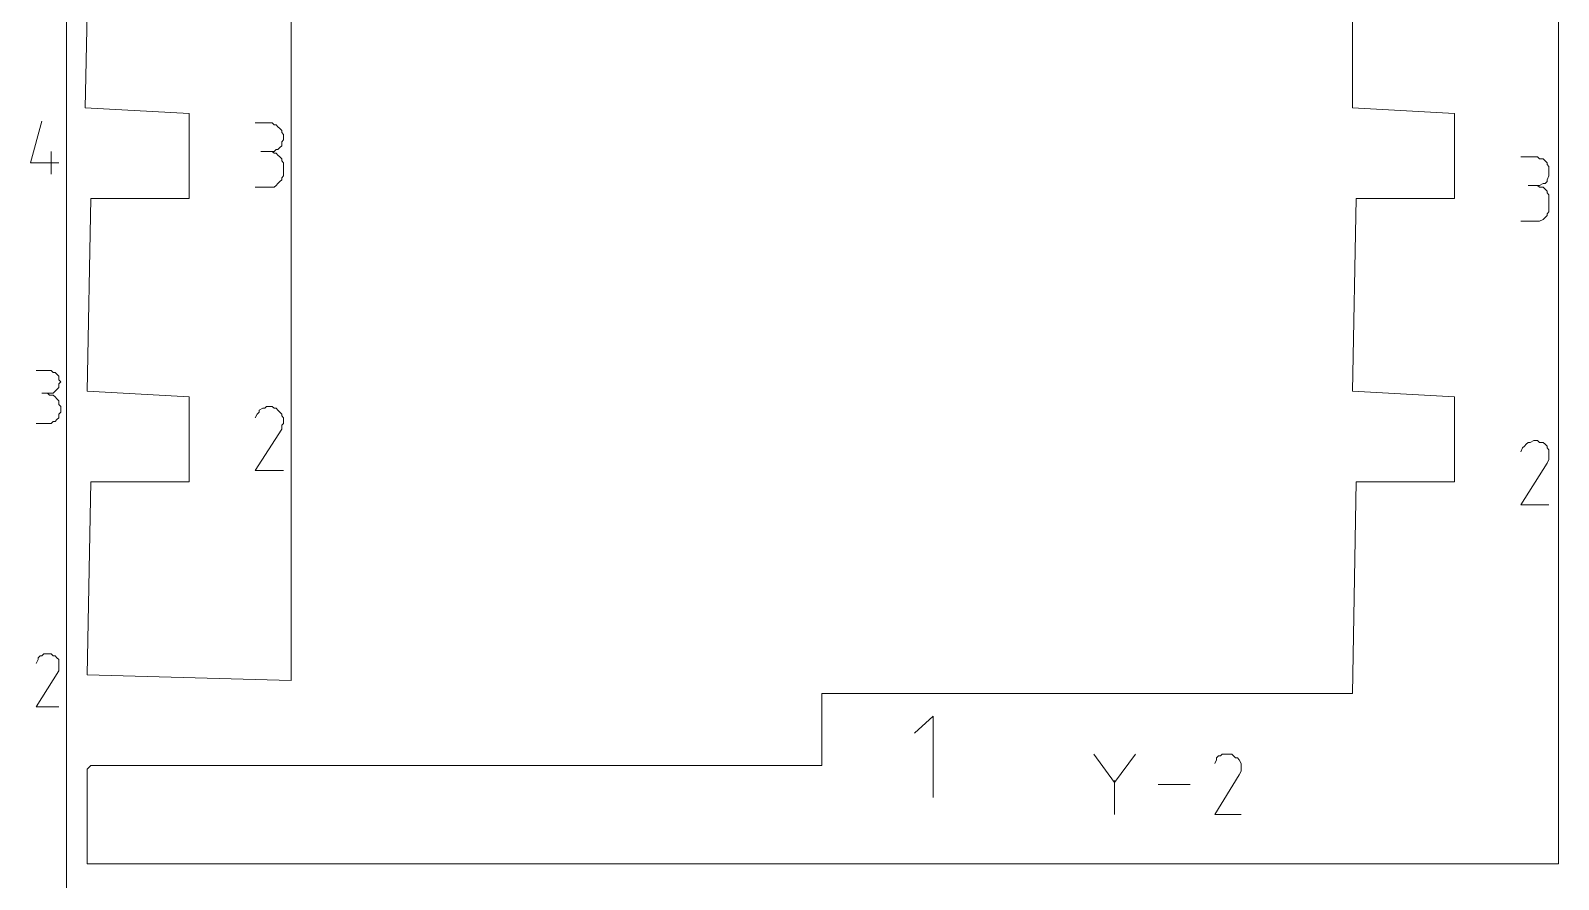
# Model space of a CAD drawing. Header units: centimetres. Extents: x -10.4 to 10.4, y -10.8 to 7.6.
# Drawn here: x 0.216 to 4.793, y -0.493 to 2.049 of the extents above; entities that cross this region are included whole.
import ezdxf
from ezdxf.lldxf.tags import DXFTag

# ---------------------------------------------------------------- set-up
doc = ezdxf.new("R2010")
doc.units = ezdxf.units.CM
doc.header["$MEASUREMENT"] = 0
doc.layers.add('layer 1', color=7, linetype='Continuous')
tags = doc.linetypes.add('New Line108', pattern=[0.2, 0.1, -0.1]).pattern_tags.tags
tags[6:7] = [DXFTag(74, 4), DXFTag(75, 0), DXFTag(340, '0'), DXFTag(46, 1.0), DXFTag(50, 0.0), DXFTag(44, 0.0), DXFTag(45, 0.0)]
tags[4:5] = [DXFTag(74, 4), DXFTag(75, 0), DXFTag(340, '0'), DXFTag(46, 1.0), DXFTag(50, 0.0), DXFTag(44, 0.0), DXFTag(45, 0.0)]
tags = doc.linetypes.add('New Line109', pattern=[0.2, 0.1, -0.1]).pattern_tags.tags
tags[6:7] = [DXFTag(74, 4), DXFTag(75, 0), DXFTag(340, '0'), DXFTag(46, 1.0), DXFTag(50, 0.0), DXFTag(44, 0.0), DXFTag(45, 0.0)]
tags[4:5] = [DXFTag(74, 4), DXFTag(75, 0), DXFTag(340, '0'), DXFTag(46, 1.0), DXFTag(50, 0.0), DXFTag(44, 0.0), DXFTag(45, 0.0)]
tags = doc.linetypes.add('New Line110', pattern=[0.2, 0.1, -0.1]).pattern_tags.tags
tags[6:7] = [DXFTag(74, 4), DXFTag(75, 0), DXFTag(340, '0'), DXFTag(46, 1.0), DXFTag(50, 0.0), DXFTag(44, 0.0), DXFTag(45, 0.0)]
tags[4:5] = [DXFTag(74, 4), DXFTag(75, 0), DXFTag(340, '0'), DXFTag(46, 1.0), DXFTag(50, 0.0), DXFTag(44, 0.0), DXFTag(45, 0.0)]
tags = doc.linetypes.add('New Line111', pattern=[0.2, 0.1, -0.1]).pattern_tags.tags
tags[6:7] = [DXFTag(74, 4), DXFTag(75, 0), DXFTag(340, '0'), DXFTag(46, 1.0), DXFTag(50, 0.0), DXFTag(44, 0.0), DXFTag(45, 0.0)]
tags[4:5] = [DXFTag(74, 4), DXFTag(75, 0), DXFTag(340, '0'), DXFTag(46, 1.0), DXFTag(50, 0.0), DXFTag(44, 0.0), DXFTag(45, 0.0)]
tags = doc.linetypes.add('New Line112', pattern=[0.2, 0.1, -0.1]).pattern_tags.tags
tags[6:7] = [DXFTag(74, 4), DXFTag(75, 0), DXFTag(340, '0'), DXFTag(46, 1.0), DXFTag(50, 0.0), DXFTag(44, 0.0), DXFTag(45, 0.0)]
tags[4:5] = [DXFTag(74, 4), DXFTag(75, 0), DXFTag(340, '0'), DXFTag(46, 1.0), DXFTag(50, 0.0), DXFTag(44, 0.0), DXFTag(45, 0.0)]
tags = doc.linetypes.add('New Line135', pattern=[0.2, 0.1, -0.1]).pattern_tags.tags
tags[6:7] = [DXFTag(74, 4), DXFTag(75, 0), DXFTag(340, '0'), DXFTag(46, 1.0), DXFTag(50, 0.0), DXFTag(44, 0.0), DXFTag(45, 0.0)]
tags[4:5] = [DXFTag(74, 4), DXFTag(75, 0), DXFTag(340, '0'), DXFTag(46, 1.0), DXFTag(50, 0.0), DXFTag(44, 0.0), DXFTag(45, 0.0)]
tags = doc.linetypes.add('New Line136', pattern=[0.2, 0.1, -0.1]).pattern_tags.tags
tags[6:7] = [DXFTag(74, 4), DXFTag(75, 0), DXFTag(340, '0'), DXFTag(46, 1.0), DXFTag(50, 0.0), DXFTag(44, 0.0), DXFTag(45, 0.0)]
tags[4:5] = [DXFTag(74, 4), DXFTag(75, 0), DXFTag(340, '0'), DXFTag(46, 1.0), DXFTag(50, 0.0), DXFTag(44, 0.0), DXFTag(45, 0.0)]
tags = doc.linetypes.add('New Line137', pattern=[0.2, 0.1, -0.1]).pattern_tags.tags
tags[6:7] = [DXFTag(74, 4), DXFTag(75, 0), DXFTag(340, '0'), DXFTag(46, 1.0), DXFTag(50, 0.0), DXFTag(44, 0.0), DXFTag(45, 0.0)]
tags[4:5] = [DXFTag(74, 4), DXFTag(75, 0), DXFTag(340, '0'), DXFTag(46, 1.0), DXFTag(50, 0.0), DXFTag(44, 0.0), DXFTag(45, 0.0)]
tags = doc.linetypes.add('New Line138', pattern=[0.2, 0.1, -0.1]).pattern_tags.tags
tags[6:7] = [DXFTag(74, 4), DXFTag(75, 0), DXFTag(340, '0'), DXFTag(46, 1.0), DXFTag(50, 0.0), DXFTag(44, 0.0), DXFTag(45, 0.0)]
tags[4:5] = [DXFTag(74, 4), DXFTag(75, 0), DXFTag(340, '0'), DXFTag(46, 1.0), DXFTag(50, 0.0), DXFTag(44, 0.0), DXFTag(45, 0.0)]
tags = doc.linetypes.add('New Line139', pattern=[0.2, 0.1, -0.1]).pattern_tags.tags
tags[6:7] = [DXFTag(74, 4), DXFTag(75, 0), DXFTag(340, '0'), DXFTag(46, 1.0), DXFTag(50, 0.0), DXFTag(44, 0.0), DXFTag(45, 0.0)]
tags[4:5] = [DXFTag(74, 4), DXFTag(75, 0), DXFTag(340, '0'), DXFTag(46, 1.0), DXFTag(50, 0.0), DXFTag(44, 0.0), DXFTag(45, 0.0)]
tags = doc.linetypes.add('New Line140', pattern=[0.2, 0.1, -0.1]).pattern_tags.tags
tags[6:7] = [DXFTag(74, 4), DXFTag(75, 0), DXFTag(340, '0'), DXFTag(46, 1.0), DXFTag(50, 0.0), DXFTag(44, 0.0), DXFTag(45, 0.0)]
tags[4:5] = [DXFTag(74, 4), DXFTag(75, 0), DXFTag(340, '0'), DXFTag(46, 1.0), DXFTag(50, 0.0), DXFTag(44, 0.0), DXFTag(45, 0.0)]
tags = doc.linetypes.add('New Line141', pattern=[0.2, 0.1, -0.1]).pattern_tags.tags
tags[6:7] = [DXFTag(74, 4), DXFTag(75, 0), DXFTag(340, '0'), DXFTag(46, 1.0), DXFTag(50, 0.0), DXFTag(44, 0.0), DXFTag(45, 0.0)]
tags[4:5] = [DXFTag(74, 4), DXFTag(75, 0), DXFTag(340, '0'), DXFTag(46, 1.0), DXFTag(50, 0.0), DXFTag(44, 0.0), DXFTag(45, 0.0)]
tags = doc.linetypes.add('New Line142', pattern=[0.2, 0.1, -0.1]).pattern_tags.tags
tags[6:7] = [DXFTag(74, 4), DXFTag(75, 0), DXFTag(340, '0'), DXFTag(46, 1.0), DXFTag(50, 0.0), DXFTag(44, 0.0), DXFTag(45, 0.0)]
tags[4:5] = [DXFTag(74, 4), DXFTag(75, 0), DXFTag(340, '0'), DXFTag(46, 1.0), DXFTag(50, 0.0), DXFTag(44, 0.0), DXFTag(45, 0.0)]
tags = doc.linetypes.add('New Line143', pattern=[0.2, 0.1, -0.1]).pattern_tags.tags
tags[6:7] = [DXFTag(74, 4), DXFTag(75, 0), DXFTag(340, '0'), DXFTag(46, 1.0), DXFTag(50, 0.0), DXFTag(44, 0.0), DXFTag(45, 0.0)]
tags[4:5] = [DXFTag(74, 4), DXFTag(75, 0), DXFTag(340, '0'), DXFTag(46, 1.0), DXFTag(50, 0.0), DXFTag(44, 0.0), DXFTag(45, 0.0)]
tags = doc.linetypes.add('New Line144', pattern=[0.2, 0.1, -0.1]).pattern_tags.tags
tags[6:7] = [DXFTag(74, 4), DXFTag(75, 0), DXFTag(340, '0'), DXFTag(46, 1.0), DXFTag(50, 0.0), DXFTag(44, 0.0), DXFTag(45, 0.0)]
tags[4:5] = [DXFTag(74, 4), DXFTag(75, 0), DXFTag(340, '0'), DXFTag(46, 1.0), DXFTag(50, 0.0), DXFTag(44, 0.0), DXFTag(45, 0.0)]
tags = doc.linetypes.add('New Line145', pattern=[0.2, 0.1, -0.1]).pattern_tags.tags
tags[6:7] = [DXFTag(74, 4), DXFTag(75, 0), DXFTag(340, '0'), DXFTag(46, 1.0), DXFTag(50, 0.0), DXFTag(44, 0.0), DXFTag(45, 0.0)]
tags[4:5] = [DXFTag(74, 4), DXFTag(75, 0), DXFTag(340, '0'), DXFTag(46, 1.0), DXFTag(50, 0.0), DXFTag(44, 0.0), DXFTag(45, 0.0)]
tags = doc.linetypes.add('New Line146', pattern=[0.2, 0.1, -0.1]).pattern_tags.tags
tags[6:7] = [DXFTag(74, 4), DXFTag(75, 0), DXFTag(340, '0'), DXFTag(46, 1.0), DXFTag(50, 0.0), DXFTag(44, 0.0), DXFTag(45, 0.0)]
tags[4:5] = [DXFTag(74, 4), DXFTag(75, 0), DXFTag(340, '0'), DXFTag(46, 1.0), DXFTag(50, 0.0), DXFTag(44, 0.0), DXFTag(45, 0.0)]
tags = doc.linetypes.add('New Line147', pattern=[0.2, 0.1, -0.1]).pattern_tags.tags
tags[6:7] = [DXFTag(74, 4), DXFTag(75, 0), DXFTag(340, '0'), DXFTag(46, 1.0), DXFTag(50, 0.0), DXFTag(44, 0.0), DXFTag(45, 0.0)]
tags[4:5] = [DXFTag(74, 4), DXFTag(75, 0), DXFTag(340, '0'), DXFTag(46, 1.0), DXFTag(50, 0.0), DXFTag(44, 0.0), DXFTag(45, 0.0)]
tags = doc.linetypes.add('New Line180', pattern=[0.2, 0.1, -0.1]).pattern_tags.tags
tags[6:7] = [DXFTag(74, 4), DXFTag(75, 0), DXFTag(340, '0'), DXFTag(46, 1.0), DXFTag(50, 0.0), DXFTag(44, 0.0), DXFTag(45, 0.0)]
tags[4:5] = [DXFTag(74, 4), DXFTag(75, 0), DXFTag(340, '0'), DXFTag(46, 1.0), DXFTag(50, 0.0), DXFTag(44, 0.0), DXFTag(45, 0.0)]
tags = doc.linetypes.add('New Line181', pattern=[0.2, 0.1, -0.1]).pattern_tags.tags
tags[6:7] = [DXFTag(74, 4), DXFTag(75, 0), DXFTag(340, '0'), DXFTag(46, 1.0), DXFTag(50, 0.0), DXFTag(44, 0.0), DXFTag(45, 0.0)]
tags[4:5] = [DXFTag(74, 4), DXFTag(75, 0), DXFTag(340, '0'), DXFTag(46, 1.0), DXFTag(50, 0.0), DXFTag(44, 0.0), DXFTag(45, 0.0)]
tags = doc.linetypes.add('New Line182', pattern=[0.2, 0.1, -0.1]).pattern_tags.tags
tags[6:7] = [DXFTag(74, 4), DXFTag(75, 0), DXFTag(340, '0'), DXFTag(46, 1.0), DXFTag(50, 0.0), DXFTag(44, 0.0), DXFTag(45, 0.0)]
tags[4:5] = [DXFTag(74, 4), DXFTag(75, 0), DXFTag(340, '0'), DXFTag(46, 1.0), DXFTag(50, 0.0), DXFTag(44, 0.0), DXFTag(45, 0.0)]
tags = doc.linetypes.add('New Line183', pattern=[0.2, 0.1, -0.1]).pattern_tags.tags
tags[6:7] = [DXFTag(74, 4), DXFTag(75, 0), DXFTag(340, '0'), DXFTag(46, 1.0), DXFTag(50, 0.0), DXFTag(44, 0.0), DXFTag(45, 0.0)]
tags[4:5] = [DXFTag(74, 4), DXFTag(75, 0), DXFTag(340, '0'), DXFTag(46, 1.0), DXFTag(50, 0.0), DXFTag(44, 0.0), DXFTag(45, 0.0)]
tags = doc.linetypes.add('New Line75', pattern=[0.2, 0.1, -0.1]).pattern_tags.tags
tags[6:7] = [DXFTag(74, 4), DXFTag(75, 0), DXFTag(340, '0'), DXFTag(46, 1.0), DXFTag(50, 0.0), DXFTag(44, 0.0), DXFTag(45, 0.0)]
tags[4:5] = [DXFTag(74, 4), DXFTag(75, 0), DXFTag(340, '0'), DXFTag(46, 1.0), DXFTag(50, 0.0), DXFTag(44, 0.0), DXFTag(45, 0.0)]
tags = doc.linetypes.add('New Line76', pattern=[0.2, 0.1, -0.1]).pattern_tags.tags
tags[6:7] = [DXFTag(74, 4), DXFTag(75, 0), DXFTag(340, '0'), DXFTag(46, 1.0), DXFTag(50, 0.0), DXFTag(44, 0.0), DXFTag(45, 0.0)]
tags[4:5] = [DXFTag(74, 4), DXFTag(75, 0), DXFTag(340, '0'), DXFTag(46, 1.0), DXFTag(50, 0.0), DXFTag(44, 0.0), DXFTag(45, 0.0)]
tags = doc.linetypes.add('New Line77', pattern=[0.2, 0.1, -0.1]).pattern_tags.tags
tags[6:7] = [DXFTag(74, 4), DXFTag(75, 0), DXFTag(340, '0'), DXFTag(46, 1.0), DXFTag(50, 0.0), DXFTag(44, 0.0), DXFTag(45, 0.0)]
tags[4:5] = [DXFTag(74, 4), DXFTag(75, 0), DXFTag(340, '0'), DXFTag(46, 1.0), DXFTag(50, 0.0), DXFTag(44, 0.0), DXFTag(45, 0.0)]
tags = doc.linetypes.add('New Line78', pattern=[0.2, 0.1, -0.1]).pattern_tags.tags
tags[6:7] = [DXFTag(74, 4), DXFTag(75, 0), DXFTag(340, '0'), DXFTag(46, 1.0), DXFTag(50, 0.0), DXFTag(44, 0.0), DXFTag(45, 0.0)]
tags[4:5] = [DXFTag(74, 4), DXFTag(75, 0), DXFTag(340, '0'), DXFTag(46, 1.0), DXFTag(50, 0.0), DXFTag(44, 0.0), DXFTag(45, 0.0)]
tags = doc.linetypes.add('New Line79', pattern=[0.2, 0.1, -0.1]).pattern_tags.tags
tags[6:7] = [DXFTag(74, 4), DXFTag(75, 0), DXFTag(340, '0'), DXFTag(46, 1.0), DXFTag(50, 0.0), DXFTag(44, 0.0), DXFTag(45, 0.0)]
tags[4:5] = [DXFTag(74, 4), DXFTag(75, 0), DXFTag(340, '0'), DXFTag(46, 1.0), DXFTag(50, 0.0), DXFTag(44, 0.0), DXFTag(45, 0.0)]
tags = doc.linetypes.add('New Line80', pattern=[0.2, 0.1, -0.1]).pattern_tags.tags
tags[6:7] = [DXFTag(74, 4), DXFTag(75, 0), DXFTag(340, '0'), DXFTag(46, 1.0), DXFTag(50, 0.0), DXFTag(44, 0.0), DXFTag(45, 0.0)]
tags[4:5] = [DXFTag(74, 4), DXFTag(75, 0), DXFTag(340, '0'), DXFTag(46, 1.0), DXFTag(50, 0.0), DXFTag(44, 0.0), DXFTag(45, 0.0)]
tags = doc.linetypes.add('New Line81', pattern=[0.2, 0.1, -0.1]).pattern_tags.tags
tags[6:7] = [DXFTag(74, 4), DXFTag(75, 0), DXFTag(340, '0'), DXFTag(46, 1.0), DXFTag(50, 0.0), DXFTag(44, 0.0), DXFTag(45, 0.0)]
tags[4:5] = [DXFTag(74, 4), DXFTag(75, 0), DXFTag(340, '0'), DXFTag(46, 1.0), DXFTag(50, 0.0), DXFTag(44, 0.0), DXFTag(45, 0.0)]
tags = doc.linetypes.add('New Line82', pattern=[0.2, 0.1, -0.1]).pattern_tags.tags
tags[6:7] = [DXFTag(74, 4), DXFTag(75, 0), DXFTag(340, '0'), DXFTag(46, 1.0), DXFTag(50, 0.0), DXFTag(44, 0.0), DXFTag(45, 0.0)]
tags[4:5] = [DXFTag(74, 4), DXFTag(75, 0), DXFTag(340, '0'), DXFTag(46, 1.0), DXFTag(50, 0.0), DXFTag(44, 0.0), DXFTag(45, 0.0)]
tags = doc.linetypes.add('New Line83', pattern=[0.2, 0.1, -0.1]).pattern_tags.tags
tags[6:7] = [DXFTag(74, 4), DXFTag(75, 0), DXFTag(340, '0'), DXFTag(46, 1.0), DXFTag(50, 0.0), DXFTag(44, 0.0), DXFTag(45, 0.0)]
tags[4:5] = [DXFTag(74, 4), DXFTag(75, 0), DXFTag(340, '0'), DXFTag(46, 1.0), DXFTag(50, 0.0), DXFTag(44, 0.0), DXFTag(45, 0.0)]
tags = doc.linetypes.add('New Line84', pattern=[0.2, 0.1, -0.1]).pattern_tags.tags
tags[6:7] = [DXFTag(74, 4), DXFTag(75, 0), DXFTag(340, '0'), DXFTag(46, 1.0), DXFTag(50, 0.0), DXFTag(44, 0.0), DXFTag(45, 0.0)]
tags[4:5] = [DXFTag(74, 4), DXFTag(75, 0), DXFTag(340, '0'), DXFTag(46, 1.0), DXFTag(50, 0.0), DXFTag(44, 0.0), DXFTag(45, 0.0)]
tags = doc.linetypes.add('New Line85', pattern=[0.2, 0.1, -0.1]).pattern_tags.tags
tags[6:7] = [DXFTag(74, 4), DXFTag(75, 0), DXFTag(340, '0'), DXFTag(46, 1.0), DXFTag(50, 0.0), DXFTag(44, 0.0), DXFTag(45, 0.0)]
tags[4:5] = [DXFTag(74, 4), DXFTag(75, 0), DXFTag(340, '0'), DXFTag(46, 1.0), DXFTag(50, 0.0), DXFTag(44, 0.0), DXFTag(45, 0.0)]
tags = doc.linetypes.add('New Line86', pattern=[0.2, 0.1, -0.1]).pattern_tags.tags
tags[6:7] = [DXFTag(74, 4), DXFTag(75, 0), DXFTag(340, '0'), DXFTag(46, 1.0), DXFTag(50, 0.0), DXFTag(44, 0.0), DXFTag(45, 0.0)]
tags[4:5] = [DXFTag(74, 4), DXFTag(75, 0), DXFTag(340, '0'), DXFTag(46, 1.0), DXFTag(50, 0.0), DXFTag(44, 0.0), DXFTag(45, 0.0)]

msp = doc.modelspace()

# ---------------------------------------------------------------- linework, layer by layer
at = {"layer": 'layer 1', "color": 5, "linetype": 'New Line183', "lineweight": 9}
msp.add_open_spline([(0.32342, 1.60205), (0.32342, 1.60205), (0.32342, 3.92177), (0.32342, 3.92177)], degree=3, dxfattribs=at)
at = {"layer": 'layer 1', "color": 5, "linetype": 'New Line86', "lineweight": 9}
msp.add_open_spline([(0.99676, 0.54398), (0.99676, 0.54398), (0.99676, 2.35458), (0.99676, 2.35458)], degree=3, dxfattribs=at)
at = {"layer": 'layer 1', "color": 5, "linetype": 'New Line135', "lineweight": 9}
msp.add_open_spline([(4.17649, 2.35458), (4.17649, 2.35458), (4.17649, 1.81702), (4.17649, 1.81702)], degree=3, dxfattribs=at)
at = {"layer": 'layer 1', "color": 5, "linetype": 'New Line75', "lineweight": 9}
msp.add_open_spline([(0.38569, 2.09995), (0.38569, 2.09995), (0.38, 1.81702), (0.38, 1.81702)], degree=3, dxfattribs=at)
at = {"layer": 'layer 1', "color": 5, "linetype": 'New Line112', "lineweight": 9}
msp.add_open_spline([(4.79325, -0.02741), (4.79325, -0.02741), (4.79325, 2.09995), (4.79325, 2.09995)], degree=3, dxfattribs=at)
at = {"layer": 'layer 1', "color": 5, "linetype": 'New Line76', "lineweight": 9}
msp.add_open_spline([(0.38, 1.81702), (0.38, 1.81702), (0.69123, 1.8001), (0.69123, 1.8001)], degree=3, dxfattribs=at)
at = {"layer": 'layer 1', "color": 5, "linetype": 'New Line77', "lineweight": 9}
msp.add_open_spline([(0.69123, 1.8001), (0.69123, 1.8001), (0.69123, 1.54546), (0.69123, 1.54546)], degree=3, dxfattribs=at)
at = {"layer": 'layer 1', "color": 5, "linetype": 'New Line136', "lineweight": 9}
msp.add_open_spline([(4.17649, 1.81702), (4.17649, 1.81702), (4.48203, 1.8001), (4.48203, 1.8001)], degree=3, dxfattribs=at)
at = {"layer": 'layer 1', "color": 5, "linetype": 'New Line137', "lineweight": 9}
msp.add_open_spline([(4.48203, 1.8001), (4.48203, 1.8001), (4.48203, 1.54546), (4.48203, 1.54546)], degree=3, dxfattribs=at)
at = {"layer": 'layer 1', "color": 1, "lineweight": 20}
for points in [[(0.21594, 1.65295), (0.21594, 1.65295), (0.24992, 1.77749), (0.24992, 1.77749)], [(0.9288, 1.7718), (0.9288, 1.7718), (0.88913, 1.7718), (0.88913, 1.7718)], [(0.94018, 1.7718), (0.94018, 1.7718), (0.9288, 1.7718), (0.9288, 1.7718)], [(0.94571, 1.76612), (0.94571, 1.76612), (0.94018, 1.7718), (0.94018, 1.7718)], [(0.9514, 1.76612), (0.9514, 1.76612), (0.94571, 1.76612), (0.94571, 1.76612)], [(0.95709, 1.76043), (0.95709, 1.76043), (0.9514, 1.76612), (0.9514, 1.76612)], [(0.96278, 1.75489), (0.96278, 1.75489), (0.95709, 1.76043), (0.95709, 1.76043)], [(0.96847, 1.74921), (0.96847, 1.74921), (0.96278, 1.75489), (0.96278, 1.75489)], [(0.96847, 1.74352), (0.96847, 1.74352), (0.96847, 1.74921), (0.96847, 1.74921)], [(0.97401, 1.73783), (0.97401, 1.73783), (0.96847, 1.74352), (0.96847, 1.74352)], [(0.95709, 1.69262), (0.95709, 1.69262), (0.96278, 1.69831), (0.96278, 1.69831)], [(0.96278, 1.69831), (0.96278, 1.69831), (0.96847, 1.70384), (0.96847, 1.70384)], [(0.96847, 1.71522), (0.96847, 1.71522), (0.97401, 1.72091), (0.97401, 1.72091)], [(0.96847, 1.70384), (0.96847, 1.70384), (0.96847, 1.71522), (0.96847, 1.71522)], [(0.97401, 1.7266), (0.97401, 1.7266), (0.97401, 1.73783), (0.97401, 1.73783)], [(0.97401, 1.72091), (0.97401, 1.72091), (0.97401, 1.7266), (0.97401, 1.7266)], [(0.97401, 1.7266), (0.97401, 1.7266), (0.97401, 1.7266), (0.97401, 1.7266)], [(0.30082, 1.65295), (0.30082, 1.65295), (0.21594, 1.65295), (0.21594, 1.65295)], [(0.27806, 1.61896), (0.27806, 1.61896), (0.27806, 1.68693), (0.27806, 1.68693)], [(0.9288, 1.68693), (0.9288, 1.68693), (0.90619, 1.68693), (0.90619, 1.68693)], [(0.90619, 1.68693), (0.90619, 1.68693), (0.9288, 1.68693), (0.9288, 1.68693)], [(0.94018, 1.68693), (0.94018, 1.68693), (0.9288, 1.68693), (0.9288, 1.68693)], [(0.9288, 1.68693), (0.9288, 1.68693), (0.9288, 1.68693), (0.9288, 1.68693)], [(0.9288, 1.68693), (0.9288, 1.68693), (0.94018, 1.68693), (0.94018, 1.68693)], [(0.94571, 1.68125), (0.94571, 1.68125), (0.94018, 1.68693), (0.94018, 1.68693)], [(0.94018, 1.68693), (0.94018, 1.68693), (0.94571, 1.68693), (0.94571, 1.68693)], [(0.94571, 1.68693), (0.94571, 1.68693), (0.9514, 1.69262), (0.9514, 1.69262)], [(0.9514, 1.68125), (0.9514, 1.68125), (0.94571, 1.68125), (0.94571, 1.68125)], [(0.9514, 1.69262), (0.9514, 1.69262), (0.95709, 1.69262), (0.95709, 1.69262)], [(0.95709, 1.67556), (0.95709, 1.67556), (0.9514, 1.68125), (0.9514, 1.68125)], [(0.96278, 1.67001), (0.96278, 1.67001), (0.95709, 1.67556), (0.95709, 1.67556)], [(0.96847, 1.66433), (0.96847, 1.66433), (0.96278, 1.67001), (0.96278, 1.67001)], [(0.96847, 1.65864), (0.96847, 1.65864), (0.96847, 1.66433), (0.96847, 1.66433)], [(0.97401, 1.65295), (0.97401, 1.65295), (0.96847, 1.65864), (0.96847, 1.65864)], [(0.97401, 1.64172), (0.97401, 1.64172), (0.97401, 1.65295), (0.97401, 1.65295)], [(4.72529, 1.67001), (4.72529, 1.67001), (4.68008, 1.67001), (4.68008, 1.67001)], [(4.73098, 1.67001), (4.73098, 1.67001), (4.72529, 1.67001), (4.72529, 1.67001)], [(4.73667, 1.66433), (4.73667, 1.66433), (4.73098, 1.67001), (4.73098, 1.67001)], [(4.74789, 1.66433), (4.74789, 1.66433), (4.73667, 1.66433), (4.73667, 1.66433)], [(4.75358, 1.65864), (4.75358, 1.65864), (4.74789, 1.66433), (4.74789, 1.66433)], [(4.75927, 1.65295), (4.75927, 1.65295), (4.75358, 1.65864), (4.75358, 1.65864)], [(4.75927, 1.64726), (4.75927, 1.64726), (4.75927, 1.65295), (4.75927, 1.65295)], [(0.96847, 1.60774), (0.96847, 1.60774), (0.97401, 1.61343), (0.97401, 1.61343)], [(0.96847, 1.60205), (0.96847, 1.60205), (0.96847, 1.60774), (0.96847, 1.60774)], [(0.97401, 1.61896), (0.97401, 1.61896), (0.97401, 1.64172), (0.97401, 1.64172)], [(0.97401, 1.64172), (0.97401, 1.64172), (0.97401, 1.64172), (0.97401, 1.64172)], [(0.97401, 1.61343), (0.97401, 1.61343), (0.97401, 1.61896), (0.97401, 1.61896)], [(4.76496, 1.64172), (4.76496, 1.64172), (4.75927, 1.64726), (4.75927, 1.64726)], [(4.75927, 1.60205), (4.75927, 1.60205), (4.76496, 1.61343), (4.76496, 1.61343)], [(4.76496, 1.63603), (4.76496, 1.63603), (4.76496, 1.64172), (4.76496, 1.64172)], [(4.76496, 1.62465), (4.76496, 1.62465), (4.76496, 1.63603), (4.76496, 1.63603)], [(4.76496, 1.61896), (4.76496, 1.61896), (4.76496, 1.62465), (4.76496, 1.62465)], [(4.76496, 1.62465), (4.76496, 1.62465), (4.76496, 1.62465), (4.76496, 1.62465)], [(4.76496, 1.61343), (4.76496, 1.61343), (4.76496, 1.61896), (4.76496, 1.61896)], [(0.88913, 1.57945), (0.88913, 1.57945), (0.9288, 1.57945), (0.9288, 1.57945)], [(0.9288, 1.57945), (0.9288, 1.57945), (0.9288, 1.57945), (0.9288, 1.57945)], [(0.9288, 1.57945), (0.9288, 1.57945), (0.94018, 1.57945), (0.94018, 1.57945)], [(0.94018, 1.57945), (0.94018, 1.57945), (0.94571, 1.57945), (0.94571, 1.57945)], [(0.94571, 1.57945), (0.94571, 1.57945), (0.9514, 1.58513), (0.9514, 1.58513)], [(0.9514, 1.58513), (0.9514, 1.58513), (0.95709, 1.59068), (0.95709, 1.59068)], [(0.95709, 1.59068), (0.95709, 1.59068), (0.96278, 1.59637), (0.96278, 1.59637)], [(0.96278, 1.59637), (0.96278, 1.59637), (0.96847, 1.60205), (0.96847, 1.60205)], [(4.72529, 1.58513), (4.72529, 1.58513), (4.70269, 1.58513), (4.70269, 1.58513)], [(4.70269, 1.58513), (4.70269, 1.58513), (4.72529, 1.58513), (4.72529, 1.58513)], [(4.73098, 1.58513), (4.73098, 1.58513), (4.72529, 1.58513), (4.72529, 1.58513)], [(4.72529, 1.58513), (4.72529, 1.58513), (4.72529, 1.58513), (4.72529, 1.58513)], [(4.72529, 1.58513), (4.72529, 1.58513), (4.73098, 1.58513), (4.73098, 1.58513)], [(4.73667, 1.57945), (4.73667, 1.57945), (4.73098, 1.58513), (4.73098, 1.58513)], [(4.73098, 1.58513), (4.73098, 1.58513), (4.73667, 1.58513), (4.73667, 1.58513)], [(4.73667, 1.58513), (4.73667, 1.58513), (4.74789, 1.59068), (4.74789, 1.59068)], [(4.74789, 1.57945), (4.74789, 1.57945), (4.73667, 1.57945), (4.73667, 1.57945)], [(4.74789, 1.59068), (4.74789, 1.59068), (4.75358, 1.59068), (4.75358, 1.59068)], [(4.75358, 1.57376), (4.75358, 1.57376), (4.74789, 1.57945), (4.74789, 1.57945)], [(4.75358, 1.59068), (4.75358, 1.59068), (4.75927, 1.59637), (4.75927, 1.59637)], [(4.75927, 1.56807), (4.75927, 1.56807), (4.75358, 1.57376), (4.75358, 1.57376)], [(4.75927, 1.59637), (4.75927, 1.59637), (4.75927, 1.60205), (4.75927, 1.60205)], [(4.75927, 1.56238), (4.75927, 1.56238), (4.75927, 1.56807), (4.75927, 1.56807)], [(4.76496, 1.55685), (4.76496, 1.55685), (4.75927, 1.56238), (4.75927, 1.56238)], [(4.76496, 1.55115), (4.76496, 1.55115), (4.76496, 1.55685), (4.76496, 1.55685)], [(4.76496, 1.53977), (4.76496, 1.53977), (4.76496, 1.55115), (4.76496, 1.55115)], [(4.76496, 1.51717), (4.76496, 1.51717), (4.76496, 1.53977), (4.76496, 1.53977)], [(4.76496, 1.53977), (4.76496, 1.53977), (4.76496, 1.53977), (4.76496, 1.53977)], [(4.76496, 1.51149), (4.76496, 1.51149), (4.76496, 1.51717), (4.76496, 1.51717)], [(4.76496, 1.50594), (4.76496, 1.50594), (4.76496, 1.51149), (4.76496, 1.51149)], [(4.68008, 1.47765), (4.68008, 1.47765), (4.72529, 1.47765), (4.72529, 1.47765)], [(4.72529, 1.47765), (4.72529, 1.47765), (4.72529, 1.47765), (4.72529, 1.47765)], [(4.72529, 1.47765), (4.72529, 1.47765), (4.73098, 1.47765), (4.73098, 1.47765)], [(4.73098, 1.47765), (4.73098, 1.47765), (4.73667, 1.47765), (4.73667, 1.47765)], [(4.73667, 1.47765), (4.73667, 1.47765), (4.74789, 1.48319), (4.74789, 1.48319)], [(4.74789, 1.48319), (4.74789, 1.48319), (4.75358, 1.48888), (4.75358, 1.48888)], [(4.75358, 1.48888), (4.75358, 1.48888), (4.75927, 1.49457), (4.75927, 1.49457)], [(4.75927, 1.50025), (4.75927, 1.50025), (4.76496, 1.50594), (4.76496, 1.50594)], [(4.75927, 1.49457), (4.75927, 1.49457), (4.75927, 1.50025), (4.75927, 1.50025)], [(0.26684, 1.03066), (0.26684, 1.03066), (0.23285, 1.03066), (0.23285, 1.03066)], [(0.27252, 1.03066), (0.27252, 1.03066), (0.26684, 1.03066), (0.26684, 1.03066)], [(0.27806, 1.03066), (0.27806, 1.03066), (0.27252, 1.03066), (0.27252, 1.03066)], [(0.28375, 1.02497), (0.28375, 1.02497), (0.27806, 1.03066), (0.27806, 1.03066)], [(0.28943, 1.02497), (0.28943, 1.02497), (0.28375, 1.02497), (0.28375, 1.02497)], [(0.29512, 1.01928), (0.29512, 1.01928), (0.28943, 1.02497), (0.28943, 1.02497)], [(0.30082, 1.01359), (0.30082, 1.01359), (0.29512, 1.01928), (0.29512, 1.01928)], [(0.30082, 1.00805), (0.30082, 1.00805), (0.30082, 1.01359), (0.30082, 1.01359)], [(0.30082, 1.00236), (0.30082, 1.00236), (0.30082, 1.00805), (0.30082, 1.00805)], [(0.26684, 0.96269), (0.26684, 0.96269), (0.24992, 0.96269), (0.24992, 0.96269)], [(0.24992, 0.96269), (0.24992, 0.96269), (0.26684, 0.96269), (0.26684, 0.96269)], [(0.27252, 0.95701), (0.27252, 0.95701), (0.26684, 0.96269), (0.26684, 0.96269)], [(0.26684, 0.96269), (0.26684, 0.96269), (0.26684, 0.96269), (0.26684, 0.96269)], [(0.26684, 0.96269), (0.26684, 0.96269), (0.27252, 0.96269), (0.27252, 0.96269)], [(0.27252, 0.96269), (0.27252, 0.96269), (0.27806, 0.96269), (0.27806, 0.96269)], [(0.27806, 0.96269), (0.27806, 0.96269), (0.28375, 0.96269), (0.28375, 0.96269)], [(0.28375, 0.96269), (0.28375, 0.96269), (0.28943, 0.96838), (0.28943, 0.96838)], [(0.28943, 0.96838), (0.28943, 0.96838), (0.29512, 0.97407), (0.29512, 0.97407)], [(0.29512, 0.97407), (0.29512, 0.97407), (0.30082, 0.97976), (0.30082, 0.97976)], [(0.30635, 0.99667), (0.30635, 0.99667), (0.30082, 1.00236), (0.30082, 1.00236)], [(0.30082, 0.99098), (0.30082, 0.99098), (0.30635, 0.99667), (0.30635, 0.99667)], [(0.30082, 0.98529), (0.30082, 0.98529), (0.30082, 0.99098), (0.30082, 0.99098)], [(0.30082, 0.97976), (0.30082, 0.97976), (0.30082, 0.98529), (0.30082, 0.98529)], [(0.30635, 0.99667), (0.30635, 0.99667), (0.30635, 0.99667), (0.30635, 0.99667)], [(0.27806, 0.95701), (0.27806, 0.95701), (0.27252, 0.95701), (0.27252, 0.95701)], [(0.28375, 0.95701), (0.28375, 0.95701), (0.27806, 0.95701), (0.27806, 0.95701)], [(0.28943, 0.95146), (0.28943, 0.95146), (0.28375, 0.95701), (0.28375, 0.95701)], [(0.29512, 0.94577), (0.29512, 0.94577), (0.28943, 0.95146), (0.28943, 0.95146)], [(0.30082, 0.94009), (0.30082, 0.94009), (0.29512, 0.94577), (0.29512, 0.94577)], [(0.30082, 0.9344), (0.30082, 0.9344), (0.30082, 0.94009), (0.30082, 0.94009)], [(0.30082, 0.92871), (0.30082, 0.92871), (0.30082, 0.9344), (0.30082, 0.9344)], [(0.30635, 0.92317), (0.30635, 0.92317), (0.30082, 0.92871), (0.30082, 0.92871)], [(0.30635, 0.9061), (0.30635, 0.9061), (0.30635, 0.92317), (0.30635, 0.92317)], [(0.30635, 0.92317), (0.30635, 0.92317), (0.30635, 0.92317), (0.30635, 0.92317)], [(0.91188, 0.91748), (0.91188, 0.91748), (0.90051, 0.91179), (0.90051, 0.91179)], [(0.91743, 0.91748), (0.91743, 0.91748), (0.91188, 0.91748), (0.91188, 0.91748)], [(0.92312, 0.92317), (0.92312, 0.92317), (0.91743, 0.91748), (0.91743, 0.91748)], [(0.9288, 0.92317), (0.9288, 0.92317), (0.92312, 0.92317), (0.92312, 0.92317)], [(0.94018, 0.92317), (0.94018, 0.92317), (0.9288, 0.92317), (0.9288, 0.92317)], [(0.94571, 0.91748), (0.94571, 0.91748), (0.94018, 0.92317), (0.94018, 0.92317)], [(0.9514, 0.91748), (0.9514, 0.91748), (0.94571, 0.91748), (0.94571, 0.91748)], [(0.95709, 0.91179), (0.95709, 0.91179), (0.9514, 0.91748), (0.9514, 0.91748)], [(0.9514, 0.91748), (0.9514, 0.91748), (0.9514, 0.91748), (0.9514, 0.91748)], [(0.23285, 0.87213), (0.23285, 0.87213), (0.26684, 0.87213), (0.26684, 0.87213)], [(0.26684, 0.87213), (0.26684, 0.87213), (0.26684, 0.87213), (0.26684, 0.87213)], [(0.26684, 0.87213), (0.26684, 0.87213), (0.27252, 0.87213), (0.27252, 0.87213)], [(0.27252, 0.87213), (0.27252, 0.87213), (0.27806, 0.87213), (0.27806, 0.87213)], [(0.27806, 0.87213), (0.27806, 0.87213), (0.28375, 0.87781), (0.28375, 0.87781)], [(0.28375, 0.87781), (0.28375, 0.87781), (0.28943, 0.87781), (0.28943, 0.87781)], [(0.28943, 0.87781), (0.28943, 0.87781), (0.29512, 0.8835), (0.29512, 0.8835)], [(0.29512, 0.8835), (0.29512, 0.8835), (0.30082, 0.88919), (0.30082, 0.88919)], [(0.30082, 0.90041), (0.30082, 0.90041), (0.30635, 0.9061), (0.30635, 0.9061)], [(0.30082, 0.89488), (0.30082, 0.89488), (0.30082, 0.90041), (0.30082, 0.90041)], [(0.30082, 0.88919), (0.30082, 0.88919), (0.30082, 0.89488), (0.30082, 0.89488)], [(0.89482, 0.90041), (0.89482, 0.90041), (0.88913, 0.88919), (0.88913, 0.88919)], [(0.90051, 0.9061), (0.90051, 0.9061), (0.89482, 0.90041), (0.89482, 0.90041)], [(0.90051, 0.91179), (0.90051, 0.91179), (0.90051, 0.9061), (0.90051, 0.9061)], [(0.96278, 0.9061), (0.96278, 0.9061), (0.95709, 0.91179), (0.95709, 0.91179)], [(0.96847, 0.90041), (0.96847, 0.90041), (0.96278, 0.9061), (0.96278, 0.9061)], [(0.96847, 0.89488), (0.96847, 0.89488), (0.96847, 0.90041), (0.96847, 0.90041)], [(0.97401, 0.88919), (0.97401, 0.88919), (0.96847, 0.89488), (0.96847, 0.89488)], [(0.96847, 0.86658), (0.96847, 0.86658), (0.97401, 0.87213), (0.97401, 0.87213)], [(0.97401, 0.87781), (0.97401, 0.87781), (0.97401, 0.88919), (0.97401, 0.88919)], [(0.97401, 0.87213), (0.97401, 0.87213), (0.97401, 0.87781), (0.97401, 0.87781)], [(0.88913, 0.73081), (0.88913, 0.73081), (0.96847, 0.85521), (0.96847, 0.85521)], [(0.96847, 0.85521), (0.96847, 0.85521), (0.96847, 0.86658), (0.96847, 0.86658)], [(0.96847, 0.85521), (0.96847, 0.85521), (0.96847, 0.85521), (0.96847, 0.85521)], [(0.96847, 0.85521), (0.96847, 0.85521), (0.96847, 0.85521), (0.96847, 0.85521)], [(0.96847, 0.85521), (0.96847, 0.85521), (0.96847, 0.85521), (0.96847, 0.85521)], [(0.96847, 0.85521), (0.96847, 0.85521), (0.96847, 0.85521), (0.96847, 0.85521)], [(0.96847, 0.85521), (0.96847, 0.85521), (0.96847, 0.85521), (0.96847, 0.85521)], [(0.96847, 0.85521), (0.96847, 0.85521), (0.96847, 0.85521), (0.96847, 0.85521)], [(0.96847, 0.85521), (0.96847, 0.85521), (0.96847, 0.85521), (0.96847, 0.85521)], [(0.96847, 0.85521), (0.96847, 0.85521), (0.96847, 0.85521), (0.96847, 0.85521)], [(0.96847, 0.85521), (0.96847, 0.85521), (0.96847, 0.85521), (0.96847, 0.85521)], [(0.96847, 0.85521), (0.96847, 0.85521), (0.96847, 0.85521), (0.96847, 0.85521)], [(0.96847, 0.85521), (0.96847, 0.85521), (0.96847, 0.85521), (0.96847, 0.85521)], [(4.68562, 0.79862), (4.68562, 0.79862), (4.68008, 0.78725), (4.68008, 0.78725)], [(4.69131, 0.80431), (4.69131, 0.80431), (4.68562, 0.79862), (4.68562, 0.79862)], [(4.697, 0.81), (4.697, 0.81), (4.69131, 0.80431), (4.69131, 0.80431)], [(4.70269, 0.81553), (4.70269, 0.81553), (4.697, 0.81), (4.697, 0.81)], [(4.70837, 0.81553), (4.70837, 0.81553), (4.70269, 0.81553), (4.70269, 0.81553)], [(4.71961, 0.82122), (4.71961, 0.82122), (4.70837, 0.81553), (4.70837, 0.81553)], [(4.72529, 0.82122), (4.72529, 0.82122), (4.71961, 0.82122), (4.71961, 0.82122)], [(4.73098, 0.82122), (4.73098, 0.82122), (4.72529, 0.82122), (4.72529, 0.82122)], [(4.73667, 0.81553), (4.73667, 0.81553), (4.73098, 0.82122), (4.73098, 0.82122)], [(4.74789, 0.81553), (4.74789, 0.81553), (4.73667, 0.81553), (4.73667, 0.81553)], [(4.75358, 0.81), (4.75358, 0.81), (4.74789, 0.81553), (4.74789, 0.81553)], [(4.74789, 0.81553), (4.74789, 0.81553), (4.74789, 0.81553), (4.74789, 0.81553)], [(4.75927, 0.80431), (4.75927, 0.80431), (4.75358, 0.81), (4.75358, 0.81)], [(4.75927, 0.79862), (4.75927, 0.79862), (4.75927, 0.80431), (4.75927, 0.80431)], [(4.76496, 0.79293), (4.76496, 0.79293), (4.75927, 0.79862), (4.75927, 0.79862)], [(4.76496, 0.78725), (4.76496, 0.78725), (4.76496, 0.79293), (4.76496, 0.79293)], [(4.76496, 0.77601), (4.76496, 0.77601), (4.76496, 0.78725), (4.76496, 0.78725)], [(4.68008, 0.62886), (4.68008, 0.62886), (4.75927, 0.75342), (4.75927, 0.75342)], [(4.75927, 0.75342), (4.75927, 0.75342), (4.76496, 0.76464), (4.76496, 0.76464)], [(4.75927, 0.75342), (4.75927, 0.75342), (4.75927, 0.75342), (4.75927, 0.75342)], [(4.75927, 0.75342), (4.75927, 0.75342), (4.75927, 0.75342), (4.75927, 0.75342)], [(4.75927, 0.75342), (4.75927, 0.75342), (4.75927, 0.75342), (4.75927, 0.75342)], [(4.75927, 0.75342), (4.75927, 0.75342), (4.75927, 0.75342), (4.75927, 0.75342)], [(4.75927, 0.75342), (4.75927, 0.75342), (4.75927, 0.75342), (4.75927, 0.75342)], [(4.75927, 0.75342), (4.75927, 0.75342), (4.75927, 0.75342), (4.75927, 0.75342)], [(4.75927, 0.75342), (4.75927, 0.75342), (4.75927, 0.75342), (4.75927, 0.75342)], [(4.75927, 0.75342), (4.75927, 0.75342), (4.75927, 0.75342), (4.75927, 0.75342)], [(4.75927, 0.75342), (4.75927, 0.75342), (4.75927, 0.75342), (4.75927, 0.75342)], [(4.75927, 0.75342), (4.75927, 0.75342), (4.75927, 0.75342), (4.75927, 0.75342)], [(4.75927, 0.75342), (4.75927, 0.75342), (4.75927, 0.75342), (4.75927, 0.75342)], [(4.76496, 0.77033), (4.76496, 0.77033), (4.76496, 0.77601), (4.76496, 0.77601)], [(4.76496, 0.76464), (4.76496, 0.76464), (4.76496, 0.77033), (4.76496, 0.77033)], [(0.97401, 0.73081), (0.97401, 0.73081), (0.88913, 0.73081), (0.88913, 0.73081)], [(4.76496, 0.62886), (4.76496, 0.62886), (4.68008, 0.62886), (4.68008, 0.62886)], [(0.23854, 0.16495), (0.23854, 0.16495), (0.23285, 0.15357), (0.23285, 0.15357)], [(0.24423, 0.17633), (0.24423, 0.17633), (0.23854, 0.17064), (0.23854, 0.17064)], [(0.23854, 0.17064), (0.23854, 0.17064), (0.23854, 0.16495), (0.23854, 0.16495)], [(0.24992, 0.17633), (0.24992, 0.17633), (0.24423, 0.17633), (0.24423, 0.17633)], [(0.25546, 0.18186), (0.25546, 0.18186), (0.24992, 0.17633), (0.24992, 0.17633)], [(0.26115, 0.18186), (0.26115, 0.18186), (0.25546, 0.18186), (0.25546, 0.18186)], [(0.26684, 0.18186), (0.26684, 0.18186), (0.26115, 0.18186), (0.26115, 0.18186)], [(0.27252, 0.18186), (0.27252, 0.18186), (0.26684, 0.18186), (0.26684, 0.18186)], [(0.27806, 0.18186), (0.27806, 0.18186), (0.27252, 0.18186), (0.27252, 0.18186)], [(0.28375, 0.17633), (0.28375, 0.17633), (0.27806, 0.18186), (0.27806, 0.18186)], [(0.28943, 0.17633), (0.28943, 0.17633), (0.28375, 0.17633), (0.28375, 0.17633)], [(0.28375, 0.17633), (0.28375, 0.17633), (0.28375, 0.17633), (0.28375, 0.17633)], [(0.29512, 0.17064), (0.29512, 0.17064), (0.28943, 0.17633), (0.28943, 0.17633)], [(0.30082, 0.16495), (0.30082, 0.16495), (0.29512, 0.17064), (0.29512, 0.17064)], [(0.30082, 0.15926), (0.30082, 0.15926), (0.30082, 0.16495), (0.30082, 0.16495)], [(0.30082, 0.15357), (0.30082, 0.15357), (0.30082, 0.15926), (0.30082, 0.15926)], [(0.30082, 0.14803), (0.30082, 0.14803), (0.30082, 0.15357), (0.30082, 0.15357)], [(0.30082, 0.14234), (0.30082, 0.14234), (0.30082, 0.14803), (0.30082, 0.14803)], [(0.30082, 0.13665), (0.30082, 0.13665), (0.30082, 0.14234), (0.30082, 0.14234)], [(0.23285, 0.02349), (0.23285, 0.02349), (0.30082, 0.13097), (0.30082, 0.13097)], [(0.30082, 0.13097), (0.30082, 0.13097), (0.30082, 0.13665), (0.30082, 0.13665)], [(0.30082, 0.13097), (0.30082, 0.13097), (0.30082, 0.13097), (0.30082, 0.13097)], [(0.30082, 0.13097), (0.30082, 0.13097), (0.30082, 0.13097), (0.30082, 0.13097)], [(0.30082, 0.13097), (0.30082, 0.13097), (0.30082, 0.13097), (0.30082, 0.13097)], [(0.30082, 0.13097), (0.30082, 0.13097), (0.30082, 0.13097), (0.30082, 0.13097)], [(0.30082, 0.13097), (0.30082, 0.13097), (0.30082, 0.13097), (0.30082, 0.13097)], [(0.30082, 0.13097), (0.30082, 0.13097), (0.30082, 0.13097), (0.30082, 0.13097)], [(0.30082, 0.13097), (0.30082, 0.13097), (0.30082, 0.13097), (0.30082, 0.13097)], [(0.30082, 0.13097), (0.30082, 0.13097), (0.30082, 0.13097), (0.30082, 0.13097)], [(0.30082, 0.13097), (0.30082, 0.13097), (0.30082, 0.13097), (0.30082, 0.13097)], [(0.30082, 0.13097), (0.30082, 0.13097), (0.30082, 0.13097), (0.30082, 0.13097)], [(0.30082, 0.13097), (0.30082, 0.13097), (0.30082, 0.13097), (0.30082, 0.13097)], [(0.30082, 0.02349), (0.30082, 0.02349), (0.23285, 0.02349), (0.23285, 0.02349)], [(2.92038, -0.00481), (2.92038, -0.00481), (2.8638, -0.0557), (2.8638, -0.0557)], [(2.92038, -0.24806), (2.92038, -0.24806), (2.92038, -0.00481), (2.92038, -0.00481)], [(3.46363, -0.20286), (3.46363, -0.20286), (3.40136, -0.11798), (3.40136, -0.11798)], [(3.52576, -0.11798), (3.52576, -0.11798), (3.46363, -0.20286), (3.46363, -0.20286)], [(3.76917, -0.1349), (3.76917, -0.1349), (3.76348, -0.14627), (3.76348, -0.14627)], [(3.77471, -0.12366), (3.77471, -0.12366), (3.76917, -0.12921), (3.76917, -0.12921)], [(3.76917, -0.12921), (3.76917, -0.12921), (3.76917, -0.1349), (3.76917, -0.1349)], [(3.7804, -0.12366), (3.7804, -0.12366), (3.77471, -0.12366), (3.77471, -0.12366)], [(3.78609, -0.11798), (3.78609, -0.11798), (3.7804, -0.12366), (3.7804, -0.12366)], [(3.79746, -0.11798), (3.79746, -0.11798), (3.78609, -0.11798), (3.78609, -0.11798)], [(3.803, -0.11798), (3.803, -0.11798), (3.79746, -0.11798), (3.79746, -0.11798)], [(3.80869, -0.11798), (3.80869, -0.11798), (3.803, -0.11798), (3.803, -0.11798)], [(3.81437, -0.11798), (3.81437, -0.11798), (3.80869, -0.11798), (3.80869, -0.11798)], [(3.82006, -0.12366), (3.82006, -0.12366), (3.81437, -0.11798), (3.81437, -0.11798)], [(3.82561, -0.12921), (3.82561, -0.12921), (3.82006, -0.12366), (3.82006, -0.12366)], [(3.82006, -0.12366), (3.82006, -0.12366), (3.82006, -0.12366), (3.82006, -0.12366)], [(3.83129, -0.12921), (3.83129, -0.12921), (3.82561, -0.12921), (3.82561, -0.12921)], [(3.83698, -0.1349), (3.83698, -0.1349), (3.83129, -0.12921), (3.83129, -0.12921)], [(3.84267, -0.14627), (3.84267, -0.14627), (3.83698, -0.1349), (3.83698, -0.1349)], [(3.76348, -0.29897), (3.76348, -0.29897), (3.83698, -0.18026), (3.83698, -0.18026)], [(3.83698, -0.18026), (3.83698, -0.18026), (3.84267, -0.16888), (3.84267, -0.16888)], [(3.83698, -0.18026), (3.83698, -0.18026), (3.83698, -0.18026), (3.83698, -0.18026)], [(3.83698, -0.18026), (3.83698, -0.18026), (3.83698, -0.18026), (3.83698, -0.18026)], [(3.83698, -0.18026), (3.83698, -0.18026), (3.83698, -0.18026), (3.83698, -0.18026)], [(3.83698, -0.18026), (3.83698, -0.18026), (3.83698, -0.18026), (3.83698, -0.18026)], [(3.83698, -0.18026), (3.83698, -0.18026), (3.83698, -0.18026), (3.83698, -0.18026)], [(3.83698, -0.18026), (3.83698, -0.18026), (3.83698, -0.18026), (3.83698, -0.18026)], [(3.83698, -0.18026), (3.83698, -0.18026), (3.83698, -0.18026), (3.83698, -0.18026)], [(3.83698, -0.18026), (3.83698, -0.18026), (3.83698, -0.18026), (3.83698, -0.18026)], [(3.83698, -0.18026), (3.83698, -0.18026), (3.83698, -0.18026), (3.83698, -0.18026)], [(3.83698, -0.18026), (3.83698, -0.18026), (3.83698, -0.18026), (3.83698, -0.18026)], [(3.83698, -0.18026), (3.83698, -0.18026), (3.83698, -0.18026), (3.83698, -0.18026)], [(3.84267, -0.15196), (3.84267, -0.15196), (3.84267, -0.14627), (3.84267, -0.14627)], [(3.84267, -0.1575), (3.84267, -0.1575), (3.84267, -0.15196), (3.84267, -0.15196)], [(3.84267, -0.16319), (3.84267, -0.16319), (3.84267, -0.1575), (3.84267, -0.1575)], [(3.84267, -0.16888), (3.84267, -0.16888), (3.84267, -0.16319), (3.84267, -0.16319)], [(3.46363, -0.19717), (3.46363, -0.19717), (3.46363, -0.29897), (3.46363, -0.29897)], [(3.68983, -0.20854), (3.68983, -0.20854), (3.59373, -0.20854), (3.59373, -0.20854)], [(3.84267, -0.29897), (3.84267, -0.29897), (3.76348, -0.29897), (3.76348, -0.29897)]]:
    msp.add_open_spline(points, degree=3, dxfattribs=at)
at = {"layer": 'layer 1', "color": 5, "linetype": 'New Line182', "lineweight": 9}
msp.add_open_spline([(0.32342, 1.37571), (0.32342, 1.37571), (0.32342, 1.60205), (0.32342, 1.60205)], degree=3, dxfattribs=at)
at = {"layer": 'layer 1', "color": 5, "linetype": 'New Line79', "lineweight": 9}
msp.add_open_spline([(0.39692, 1.54546), (0.39692, 1.54546), (0.38569, 0.96838), (0.38569, 0.96838)], degree=3, dxfattribs=at)
at = {"layer": 'layer 1', "color": 5, "linetype": 'New Line78', "lineweight": 9}
msp.add_open_spline([(0.69123, 1.54546), (0.69123, 1.54546), (0.39692, 1.54546), (0.39692, 1.54546)], degree=3, dxfattribs=at)
at = {"layer": 'layer 1', "color": 5, "linetype": 'New Line139', "lineweight": 9}
msp.add_open_spline([(4.18773, 1.54546), (4.18773, 1.54546), (4.17649, 0.96838), (4.17649, 0.96838)], degree=3, dxfattribs=at)
at = {"layer": 'layer 1', "color": 5, "linetype": 'New Line138', "lineweight": 9}
msp.add_open_spline([(4.48203, 1.54546), (4.48203, 1.54546), (4.18773, 1.54546), (4.18773, 1.54546)], degree=3, dxfattribs=at)
at = {"layer": 'layer 1', "color": 5, "linetype": 'New Line181', "lineweight": 9}
msp.add_open_spline([(0.32342, 1.14937), (0.32342, 1.14937), (0.32342, 1.37571), (0.32342, 1.37571)], degree=3, dxfattribs=at)
at = {"layer": 'layer 1', "color": 5, "linetype": 'New Line180', "lineweight": 9}
msp.add_open_spline([(0.32342, -1.17036), (0.32342, -1.17036), (0.32342, 1.14937), (0.32342, 1.14937)], degree=3, dxfattribs=at)
at = {"layer": 'layer 1', "color": 5, "linetype": 'New Line80', "lineweight": 9}
msp.add_open_spline([(0.38569, 0.96838), (0.38569, 0.96838), (0.69123, 0.95146), (0.69123, 0.95146)], degree=3, dxfattribs=at)
at = {"layer": 'layer 1', "color": 5, "linetype": 'New Line140', "lineweight": 9}
msp.add_open_spline([(4.17649, 0.96838), (4.17649, 0.96838), (4.48203, 0.95146), (4.48203, 0.95146)], degree=3, dxfattribs=at)
at = {"layer": 'layer 1', "color": 5, "linetype": 'New Line81', "lineweight": 9}
msp.add_open_spline([(0.69123, 0.95146), (0.69123, 0.95146), (0.69123, 0.69682), (0.69123, 0.69682)], degree=3, dxfattribs=at)
at = {"layer": 'layer 1', "color": 5, "linetype": 'New Line141', "lineweight": 9}
msp.add_open_spline([(4.48203, 0.95146), (4.48203, 0.95146), (4.48203, 0.69682), (4.48203, 0.69682)], degree=3, dxfattribs=at)
at = {"layer": 'layer 1', "color": 5, "linetype": 'New Line83', "lineweight": 9}
msp.add_open_spline([(0.39692, 0.69682), (0.39692, 0.69682), (0.38569, 0.11974), (0.38569, 0.11974)], degree=3, dxfattribs=at)
at = {"layer": 'layer 1', "color": 5, "linetype": 'New Line82', "lineweight": 9}
msp.add_open_spline([(0.69123, 0.69682), (0.69123, 0.69682), (0.39692, 0.69682), (0.39692, 0.69682)], degree=3, dxfattribs=at)
at = {"layer": 'layer 1', "color": 5, "linetype": 'New Line143', "lineweight": 9}
msp.add_open_spline([(4.18773, 0.69682), (4.18773, 0.69682), (4.17649, 0.06315), (4.17649, 0.06315)], degree=3, dxfattribs=at)
at = {"layer": 'layer 1', "color": 5, "linetype": 'New Line142', "lineweight": 9}
msp.add_open_spline([(4.48203, 0.69682), (4.48203, 0.69682), (4.18773, 0.69682), (4.18773, 0.69682)], degree=3, dxfattribs=at)
at = {"layer": 'layer 1', "color": 5, "linetype": 'New Line85', "lineweight": 9}
msp.add_open_spline([(0.99676, 0.10268), (0.99676, 0.10268), (0.99676, 0.54398), (0.99676, 0.54398)], degree=3, dxfattribs=at)
at = {"layer": 'layer 1', "color": 5, "linetype": 'New Line84', "lineweight": 9}
msp.add_open_spline([(0.38569, 0.11974), (0.38569, 0.11974), (0.99676, 0.10268), (0.99676, 0.10268)], degree=3, dxfattribs=at)
at = {"layer": 'layer 1', "color": 5, "linetype": 'New Line144', "lineweight": 9}
msp.add_open_spline([(4.17649, 0.06315), (4.17649, 0.06315), (2.58655, 0.06315), (2.58655, 0.06315)], degree=3, dxfattribs=at)
at = {"layer": 'layer 1', "color": 5, "linetype": 'New Line145', "lineweight": 9}
msp.add_open_spline([(2.58655, 0.06315), (2.58655, 0.06315), (2.58655, -0.15196), (2.58655, -0.15196)], degree=3, dxfattribs=at)
at = {"layer": 'layer 1', "color": 5, "linetype": 'New Line111', "lineweight": 9}
msp.add_open_spline([(4.79325, -0.44612), (4.79325, -0.44612), (4.79325, -0.02741), (4.79325, -0.02741)], degree=3, dxfattribs=at)
at = {"layer": 'layer 1', "color": 5, "linetype": 'New Line147', "lineweight": 9}
msp.add_open_spline([(0.39692, -0.15196), (0.39692, -0.15196), (0.38569, -0.16319), (0.38569, -0.16319)], degree=3, dxfattribs=at)
at = {"layer": 'layer 1', "color": 5, "linetype": 'New Line108', "lineweight": 9}
msp.add_open_spline([(0.38569, -0.16319), (0.38569, -0.16319), (0.38569, -0.44612), (0.38569, -0.44612)], degree=3, dxfattribs=at)
at = {"layer": 'layer 1', "color": 5, "linetype": 'New Line146', "lineweight": 9}
msp.add_open_spline([(2.58655, -0.15196), (2.58655, -0.15196), (0.39692, -0.15196), (0.39692, -0.15196)], degree=3, dxfattribs=at)
at = {"layer": 'layer 1', "color": 5, "linetype": 'New Line109', "lineweight": 9}
msp.add_open_spline([(0.38569, -0.44612), (0.38569, -0.44612), (4.06901, -0.44612), (4.06901, -0.44612)], degree=3, dxfattribs=at)
at = {"layer": 'layer 1', "color": 5, "linetype": 'New Line110', "lineweight": 9}
msp.add_open_spline([(4.06901, -0.44612), (4.06901, -0.44612), (4.79325, -0.44612), (4.79325, -0.44612)], degree=3, dxfattribs=at)

doc.saveas('drawing.dxf')
